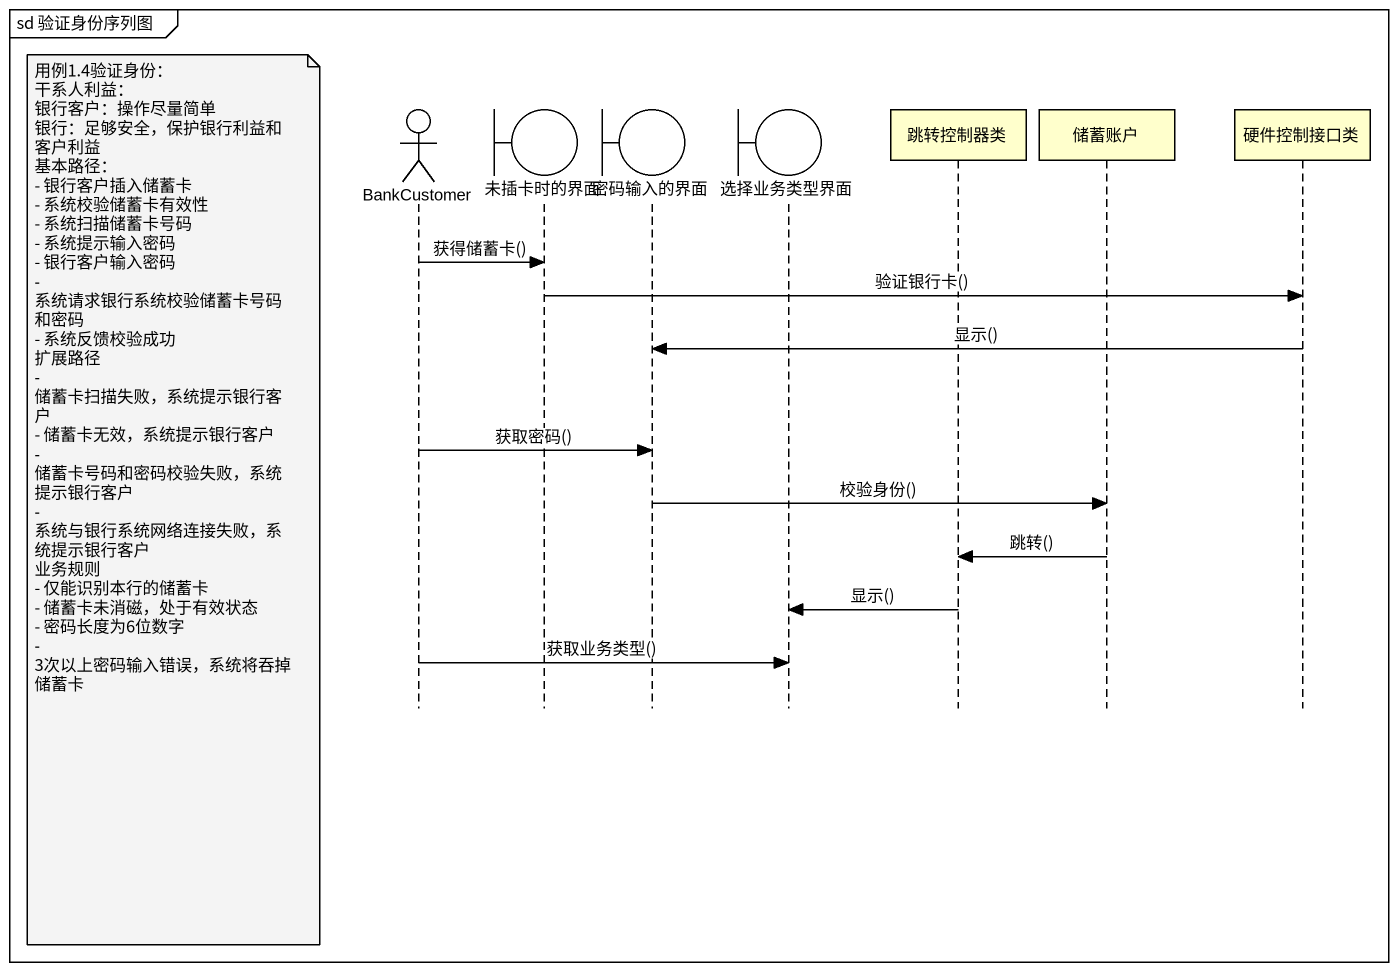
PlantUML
@startuml
mainframe sd 验证身份序列图
hide footbox
actor BankCustomer
boundary 未插卡时的界面
boundary 密码输入的界面
boundary 选择业务类型界面
participant 跳转控制器类
participant 储蓄账户
participant 硬件控制接口类

BankCustomer -> 未插卡时的界面 : 获得储蓄卡()
未插卡时的界面 -> 硬件控制接口类 : 验证银行卡()
硬件控制接口类 -> 密码输入的界面 : 显示()
BankCustomer -> 密码输入的界面 : 获取密码()
note left of BankCustomer
  用例1.4验证身份：
  干系人利益：
  银行客户：操作尽量简单
  银行：足够安全，保护银行利益和客户利益
  基本路径：
  - 银行客户插入储蓄卡
  - 系统校验储蓄卡有效性
  - 系统扫描储蓄卡号码
  - 系统提示输入密码
  - 银行客户输入密码
  - 系统请求银行系统校验储蓄卡号码和密码
  - 系统反馈校验成功
  扩展路径
  - 储蓄卡扫描失败，系统提示银行客户
  - 储蓄卡无效，系统提示银行客户
  - 储蓄卡号码和密码校验失败，系统提示银行客户
  - 系统与银行系统网络连接失败，系统提示银行客户
  业务规则
  - 仅能识别本行的储蓄卡
  - 储蓄卡未消磁，处于有效状态
  - 密码长度为6位数字
  - 3次以上密码输入错误，系统将吞掉储蓄卡
end note
密码输入的界面 -> 储蓄账户 : 校验身份()
储蓄账户 -> 跳转控制器类 : 跳转()
跳转控制器类 -> 选择业务类型界面 : 显示()
BankCustomer -> 选择业务类型界面 : 获取业务类型()
@enduml
